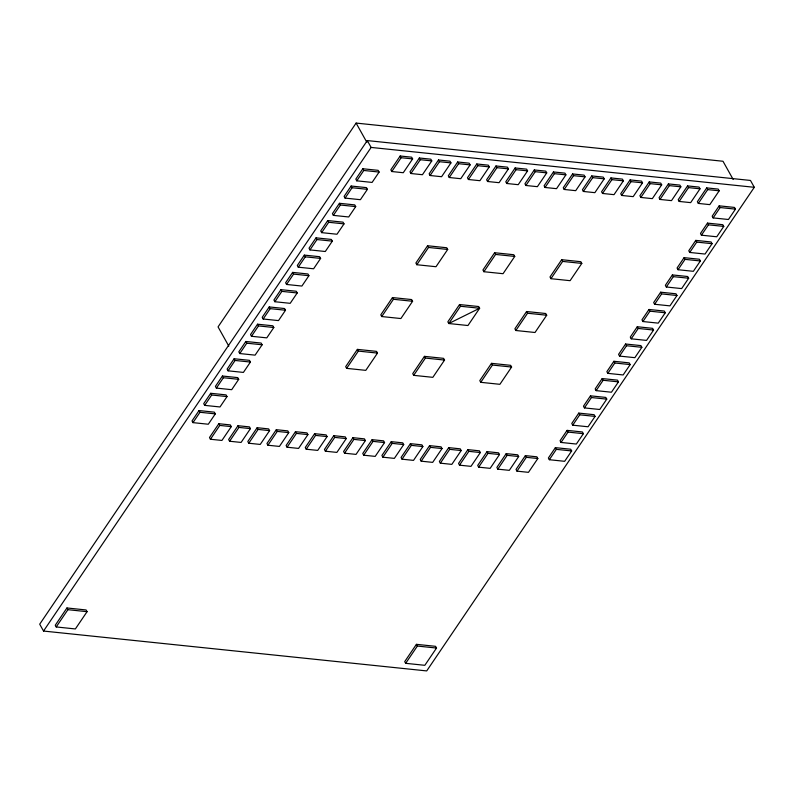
<?xml version="1.0" encoding="UTF-8"?>
<svg xmlns="http://www.w3.org/2000/svg" width="794" height="794" viewBox="0 0 794 794"><rect width="100%" height="100%" fill="white"/><g stroke="black" fill="none" stroke-linecap="round" stroke-linejoin="round"><path stroke-width="1.19" d="M733.17 179.454L722.997 161.261L356.109 123.08L218.052 326.89L228.821 346.154M367.294 140.578L39.7 624.193L43.531 631.051L426.706 670.92L754.3 187.305L750.469 180.446L367.294 140.578L371.126 147.426L754.3 187.305M43.531 631.051L371.126 147.426M199.036 410.558L192.009 420.929L192.972 422.636L208.296 424.234L215.313 413.873L214.36 412.155L199.036 410.558L199.989 412.275L215.313 413.873M210.738 393.288L203.711 403.65L204.673 405.367L219.998 406.965L227.015 396.593L226.062 394.886L210.738 393.288L211.69 395.005L227.015 396.593M222.429 376.019L215.412 386.38L216.375 388.097L231.699 389.685L238.716 379.324L237.763 377.616L222.429 376.019L223.392 377.726L238.716 379.324M234.131 358.749L227.114 369.111L228.067 370.818L243.401 372.416L250.418 362.054L249.465 360.337L234.131 358.749L235.093 360.456L250.418 362.054M245.832 341.47L238.815 351.841L239.768 353.548L255.092 355.146L262.119 344.785L261.157 343.068L245.832 341.47L246.785 343.187L262.119 344.785M257.534 324.2L250.517 334.562L251.47 336.279L266.794 337.867L273.821 327.505L272.858 325.798L257.534 324.2L258.487 325.917L273.821 327.505M269.235 306.931L262.209 317.292L263.171 319.009L278.496 320.597L285.512 310.236L284.56 308.529L269.235 306.931L270.188 308.638L285.512 310.236M280.937 289.661L273.91 300.023L274.873 301.73L290.197 303.328L297.214 292.966L296.261 291.249L280.937 289.661L281.89 291.368L297.214 292.966M292.629 272.382L285.612 282.743L286.565 284.46L301.899 286.058L308.916 275.697L307.963 273.98L292.629 272.382L293.591 274.099L308.916 275.697M304.33 255.112L297.313 265.474L298.266 267.191L313.6 268.779L320.617 258.417L319.654 256.71L304.33 255.112L305.293 256.829L320.617 258.417M316.032 237.843L309.015 248.204L309.968 249.912L325.292 251.509L332.319 241.148L331.356 239.431L316.032 237.843L316.985 239.55L332.319 241.148M327.733 220.563L320.716 230.935L321.669 232.642L336.993 234.24L344.02 223.878L343.058 222.161L327.733 220.563L328.686 222.28L344.02 223.878M339.435 203.294L332.408 213.655L333.371 215.373L348.695 216.97L355.712 206.599L354.759 204.892L339.435 203.294L340.388 205.011L355.712 206.599M351.127 186.024L344.11 196.386L345.072 198.103L360.397 199.691L367.414 189.329L366.461 187.622L351.127 186.024L352.089 187.731L367.414 189.329M362.828 168.755L355.811 179.116L356.764 180.824L372.098 182.422L379.115 172.06L378.162 170.343L362.828 168.755L363.791 170.462L379.115 172.06M66.954 607.966L55.252 625.245L56.215 626.952L75.37 628.947L87.072 611.678L86.109 609.961L66.954 607.966L67.907 609.683L87.072 611.678M192.972 422.636L199.989 412.275M204.673 405.367L211.69 395.005M216.375 388.097L223.392 377.726M228.067 370.818L235.093 360.456M239.768 353.548L246.785 343.187M251.47 336.279L258.487 325.917M263.171 319.009L270.188 308.638M274.873 301.73L281.89 291.368M286.565 284.46L293.591 274.099M298.266 267.191L305.293 256.829M309.968 249.912L316.985 239.55M321.669 232.642L328.686 222.28M333.371 215.373L340.388 205.011M345.072 198.103L352.089 187.731M356.764 180.824L363.791 170.462M56.215 626.952L67.907 609.683M218.836 423.718L209.477 437.534L210.43 439.251L221.933 440.442L231.292 426.626L230.329 424.909L218.836 423.718L219.789 425.425L231.292 426.626M400.186 156.001L390.827 169.817L391.779 171.524L403.273 172.725L412.632 158.909L411.679 157.192L400.186 156.001L401.139 157.708L412.632 158.909M210.43 439.251L219.789 425.425M391.779 171.524L401.139 157.708M237.992 425.713L228.632 439.529L229.595 441.236L241.088 442.437L250.447 428.621L249.495 426.904L237.992 425.713L238.954 427.42L250.447 428.621M419.341 157.996L409.982 171.812L410.935 173.519L422.438 174.72L431.797 160.904L430.834 159.187L419.341 157.996L420.304 159.703L431.797 160.904M229.595 441.236L238.954 427.42M410.935 173.519L420.304 159.703M257.157 427.708L247.797 441.524L248.75 443.231L260.243 444.432L269.603 430.616L268.65 428.899L257.157 427.708L258.11 429.415L269.603 430.616M438.496 159.981L429.137 173.807L430.1 175.514L441.593 176.715L450.952 162.889L450 161.182L438.496 159.981L439.459 161.698L450.952 162.889M248.75 443.231L258.11 429.415M430.1 175.514L439.459 161.698M276.312 429.693L266.953 443.518L267.906 445.226L279.409 446.427L288.768 432.601L287.805 430.894L276.312 429.693L277.265 431.41L288.768 432.601M457.662 161.976L448.302 175.802L449.255 177.509L460.748 178.71L470.108 164.884L469.155 163.177L457.662 161.976L458.614 163.693L470.108 164.884M267.906 445.226L277.265 431.41M449.255 177.509L458.614 163.693M295.467 431.688L286.108 445.513L287.071 447.221L298.564 448.421L307.923 434.596L306.97 432.889L295.467 431.688L296.43 433.405L307.923 434.596M476.817 163.971L467.458 177.787L468.42 179.504L479.913 180.695L489.273 166.879L488.31 165.172L476.817 163.971L477.78 165.688L489.273 166.879M287.071 447.221L296.43 433.405M468.42 179.504L477.78 165.688M357.379 349.38L345.678 366.659L346.631 368.366L365.796 370.361L377.497 353.092L376.535 351.375L357.379 349.38L358.332 351.097L377.497 353.092M392.474 297.561L380.783 314.841L381.735 316.548L400.891 318.543L412.592 301.273L411.639 299.556L392.474 297.561L393.437 299.278L412.592 301.273M427.579 245.753L415.877 263.022L416.83 264.73L435.995 266.724L447.697 249.455L446.734 247.748L427.579 245.753L428.532 247.46L447.697 249.455M346.631 368.366L358.332 351.097M381.735 316.548L393.437 299.278M416.83 264.73L428.532 247.46M314.632 433.683L305.273 447.498L306.226 449.215L317.719 450.406L327.078 436.591L326.126 434.884L314.632 433.683L315.585 435.4L327.078 436.591M495.982 165.966L486.613 179.781L487.576 181.498L499.069 182.689L508.428 168.874L507.475 167.167L495.982 165.966L496.935 167.683L508.428 168.874M306.226 449.215L315.585 435.4M487.576 181.498L496.935 167.683M333.788 435.678L324.428 449.493L325.391 451.21L336.884 452.401L346.244 438.586L345.281 436.879L333.788 435.678L334.75 437.395L346.244 438.586M515.137 167.961L505.778 181.776L506.731 183.493L518.224 184.684L527.593 170.869L526.63 169.152L515.137 167.961L516.09 169.668L527.593 170.869M325.391 451.21L334.75 437.395M506.731 183.493L516.09 169.668M352.953 437.673L343.584 451.488L344.546 453.205L356.04 454.396L365.399 440.581L364.446 438.864L352.953 437.673L353.906 439.38L365.399 440.581M534.293 169.956L524.933 183.771L525.896 185.488L537.389 186.679L546.748 172.864L545.786 171.147L534.293 169.956L535.255 171.663L546.748 172.864M344.546 453.205L353.906 439.38M525.896 185.488L535.255 171.663M424.433 356.357L412.731 373.637L413.694 375.344L432.849 377.339L444.551 360.069L443.598 358.352L424.433 356.357L425.395 358.074L444.551 360.069M459.537 304.549L447.836 321.818L448.789 323.525L467.954 325.52L479.645 308.251L478.693 306.534L459.537 304.549L460.49 306.256L479.645 308.251L448.789 323.525L460.49 306.256M494.632 252.73L482.931 270L483.893 271.717L503.049 273.702L514.75 256.432L513.787 254.725L494.632 252.73L495.595 254.437L514.75 256.432M413.694 375.344L425.395 358.074M483.893 271.717L495.595 254.437M372.108 439.668L362.749 453.483L363.702 455.2L375.195 456.391L384.564 442.576L383.601 440.859L372.108 439.668L373.061 441.375L384.564 442.576M553.458 171.951L544.098 185.766L545.051 187.473L556.544 188.674L565.904 174.859L564.951 173.142L553.458 171.951L554.411 173.658L565.904 174.859M363.702 455.2L373.061 441.375M545.051 187.473L554.411 173.658M391.263 441.663L381.904 455.478L382.867 457.185L394.36 458.386L403.719 444.571L402.757 442.853L391.263 441.663L392.226 443.37L403.719 444.571M572.613 173.946L563.254 187.761L564.206 189.468L575.71 190.669L585.069 176.854L584.106 175.137L572.613 173.946L573.566 175.653L585.069 176.854M382.867 457.185L392.226 443.37M564.206 189.468L573.566 175.653M410.429 443.657L401.069 457.473L402.022 459.18L413.515 460.381L422.874 446.565L421.922 444.848L410.429 443.657L411.381 445.365L422.874 446.565M591.768 175.931L582.409 189.756L583.372 191.463L594.865 192.664L604.224 178.839L603.271 177.131L591.768 175.931L592.731 177.648L604.224 178.839M402.022 459.18L411.381 445.365M583.372 191.463L592.731 177.648M429.584 445.642L420.224 459.468L421.177 461.175L432.68 462.376L442.04 448.55L441.077 446.843L429.584 445.642L430.537 447.359L442.04 448.55M610.933 177.925L601.574 191.751L602.527 193.458L614.02 194.659L623.379 180.833L622.427 179.126L610.933 177.925L611.886 179.643L623.379 180.833M421.177 461.175L430.537 447.359M602.527 193.458L611.886 179.643M491.486 363.334L479.794 380.614L480.747 382.321L499.902 384.316L511.604 367.046L510.651 365.329L491.486 363.334L492.449 365.051L511.604 367.046M526.591 311.526L514.889 328.795L515.842 330.502L535.007 332.497L546.709 315.228L545.746 313.511L526.591 311.526L527.544 313.233L546.709 315.228M561.686 259.707L549.994 276.977L550.947 278.694L570.102 280.679L581.804 263.409L580.851 261.702L561.686 259.707L562.648 261.415L581.804 263.409M480.747 382.321L492.449 365.051M515.842 330.502L527.544 313.233M550.947 278.694L562.648 261.415M448.739 447.637L439.38 461.463L440.342 463.17L451.836 464.371L461.195 450.545L460.242 448.838L448.739 447.637L449.702 449.354L461.195 450.545M630.089 179.92L620.729 193.736L621.682 195.453L633.185 196.644L642.544 182.828L641.582 181.121L630.089 179.92L631.051 181.637L642.544 182.828M440.342 463.17L449.702 449.354M621.682 195.453L631.051 181.637M467.904 449.632L458.545 463.448L459.498 465.165L470.991 466.356L480.35 452.54L479.397 450.833L467.904 449.632L468.857 451.349L480.35 452.54M649.244 181.915L639.885 195.731L640.847 197.448L652.34 198.639L661.7 184.823L660.747 183.116L649.244 181.915L650.207 183.632L661.7 184.823M459.498 465.165L468.857 451.349M640.847 197.448L650.207 183.632M487.059 451.627L477.7 465.443L478.653 467.16L490.156 468.351L499.515 454.535L498.553 452.828L487.059 451.627L488.012 453.344L499.515 454.535M668.409 183.91L659.05 197.726L660.003 199.443L671.496 200.634L680.855 186.818L679.902 185.101L668.409 183.91L669.362 185.617L680.855 186.818M478.653 467.16L488.012 453.344M660.003 199.443L669.362 185.617M506.215 453.622L496.855 467.438L497.818 469.155L509.311 470.346L518.671 456.53L517.718 454.813L506.215 453.622L507.177 455.329L518.671 456.53M687.564 185.905L678.205 199.721L679.168 201.438L690.661 202.629L700.02 188.813L699.057 187.096L687.564 185.905L688.527 187.612L700.02 188.813M497.818 469.155L507.177 455.329M679.168 201.438L688.527 187.612M525.38 455.617L516.021 469.433L516.973 471.15L528.467 472.341L537.826 458.525L536.873 456.808L525.38 455.617L526.333 457.324L537.826 458.525M706.729 187.9L697.36 201.716L698.323 203.423L709.816 204.624L719.175 190.808L718.223 189.091L706.729 187.9L707.682 189.607L719.175 190.808M516.973 471.15L526.333 457.324M698.323 203.423L707.682 189.607M416.413 644.331L404.712 661.61L405.665 663.318L424.83 665.312L436.531 648.043L435.569 646.326L416.413 644.331L417.366 646.048L436.531 648.043M405.665 663.318L417.366 646.048M555.383 447.647L548.366 458.009L549.329 459.716L564.653 461.314L571.67 450.952L570.717 449.235L555.383 447.647L556.346 449.354L571.67 450.952M567.085 430.368L560.068 440.739L561.021 442.447L576.355 444.044L583.372 433.683L582.419 431.966L567.085 430.368L568.047 432.085L583.372 433.683M578.786 413.098L571.769 423.46L572.722 425.177L588.056 426.775L595.073 416.403L594.111 414.696L578.786 413.098L579.749 414.815L595.073 416.403M590.488 395.829L583.471 406.191L584.424 407.908L599.748 409.496L606.775 399.134L605.812 397.427L590.488 395.829L591.441 397.536L606.775 399.134M602.189 378.559L595.163 388.921L596.125 390.628L611.449 392.226L618.466 381.864L617.514 380.147L602.189 378.559L603.142 380.266L618.466 381.864M613.891 361.28L606.864 371.652L607.827 373.359L623.151 374.957L630.168 364.595L629.215 362.878L613.891 361.28L614.844 362.997L630.168 364.595M625.583 344.01L618.566 354.372L619.528 356.089L634.853 357.677L641.87 347.315L640.917 345.608L625.583 344.01L626.545 345.727L641.87 347.315M637.284 326.741L630.267 337.103L631.22 338.82L646.554 340.408L653.571 330.046L652.618 328.339L637.284 326.741L638.247 328.448L653.571 330.046M648.986 309.471L641.969 319.833L642.922 321.54L658.246 323.138L665.273 312.776L664.31 311.059L648.986 309.471L649.939 311.179L665.273 312.776M660.687 292.192L653.67 302.554L654.623 304.271L669.947 305.869L676.974 295.507L676.012 293.79L660.687 292.192L661.64 293.909L676.974 295.507M672.389 274.923L665.362 285.284L666.325 287.001L681.649 288.589L688.666 278.228L687.713 276.52L672.389 274.923L673.342 276.64L688.666 278.228M684.091 257.653L677.064 268.015L678.026 269.722L693.351 271.32L700.368 260.958L699.415 259.241L684.091 257.653L685.043 259.36L700.368 260.958M695.782 240.374L688.765 250.745L689.718 252.452L705.052 254.05L712.069 243.689L711.116 241.972L695.782 240.374L696.745 242.091L712.069 243.689M707.484 223.104L700.467 233.466L701.42 235.183L716.754 236.781L723.771 226.409L722.808 224.702L707.484 223.104L708.447 224.821L723.771 226.409M719.185 205.835L712.168 216.196L713.121 217.913L728.445 219.501L735.472 209.14L734.51 207.433L719.185 205.835L720.138 207.542L735.472 209.14M549.329 459.716L556.346 449.354M561.021 442.447L568.047 432.085M572.722 425.177L579.749 414.815M584.424 407.908L591.441 397.536M596.125 390.628L603.142 380.266M607.827 373.359L614.844 362.997M619.528 356.089L626.545 345.727M631.22 338.82L638.247 328.448M642.922 321.54L649.939 311.179M654.623 304.271L661.64 293.909M666.325 287.001L673.342 276.64M678.026 269.722L685.043 259.36M689.718 252.452L696.745 242.091M701.42 235.183L708.447 224.821M713.121 217.913L720.138 207.542M356.109 123.08L366.878 142.344"/></g></svg>
